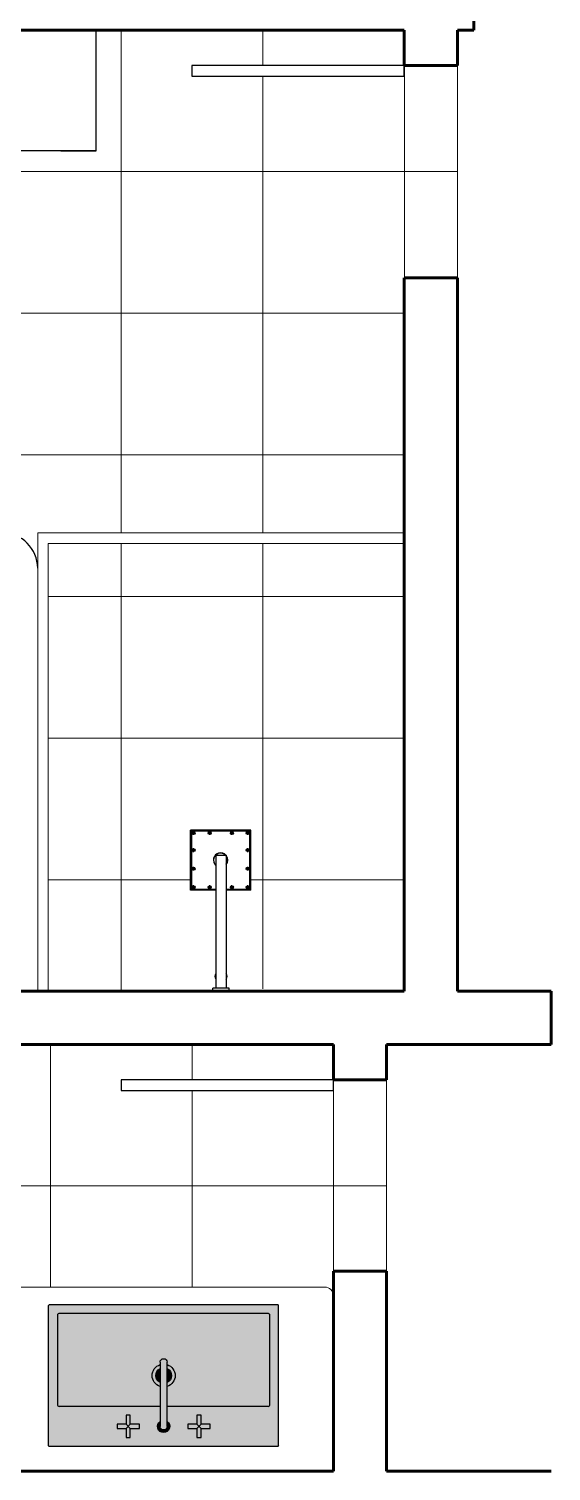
# Model space of a CAD drawing. Header units: millimetres. Extents: x 1127 to 14330, y -137 to 7568.
# Drawn here: x 10363.2 to 10437, y 3195.2 to 3398.8 of the extents above; entities that cross this region are included whole.
import ezdxf

# ---------------------------------------------------------------- set-up
doc = ezdxf.new("R2010")
doc.units = ezdxf.units.MM
doc.header["$LTSCALE"] = 0.01
for name, color, linetype, lineweight in [('0.05', 8, 'Continuous', 5), ('0.13', 6, 'Continuous', 13), ('0.20', 7, 'Continuous', 20), ('0.60', 4, 'Continuous', 60)]:
    doc.layers.add(name, color=color, linetype=linetype, lineweight=lineweight)
doc.layers.add('HAC_MOB', color=61, linetype='Continuous')
doc.layers.add('LAY', color=8, linetype='Continuous')
pattern_1 = [(360, (10406.213, 3255.426), (5e-15, 20), []), (90, (10406.213, 3255.426), (-20, 6e-15), [])]

# ---------------------------------------------------------------- blocks, each defined once
blk = doc.blocks.new('Cuba RET')
at = {"layer": 'HAC_MOB'}
h = blk.add_hatch(color=7, dxfattribs=at)
h.set_gradient(color1=(244, 246, 246), one_color=1, tint=1, name='SPHERICAL')
h.paths.add_polyline_path([(45, -7.18), (44.82, -7), (-19.82, -7), (-20, -7.18), (-20, -46.82), (-19.82, -47), (44.82, -47), (45, -46.82)])
h.paths.add_polyline_path([(-17.09, -44.5, -0.414214), (-17.54, -44.06), (-17.54, -18.8, -0.414612), (-17.04, -18.3), (11.48, -18.3), (11.48, -14.07, -3.109485), (13.52, -14.07), (13.52, -18.3), (42.03, -18.3, -0.414587), (42.53, -18.8), (42.53, -44.06, -0.414214), (42.09, -44.5)], flags=16)
h.paths.add_polyline_path([(1.91, -15.82), (1.91, -13.23), (-0.67, -13.23), (-0.67, -12.07), (1.91, -12.07), (1.91, -9.48), (3.07, -9.48), (3.07, -12.07), (5.66, -12.07), (5.66, -13.23), (3.07, -13.23), (3.07, -15.82)], flags=16)
h.paths.add_polyline_path([(21.92, -15.82), (21.92, -13.23), (19.33, -13.23), (19.33, -12.07), (21.92, -12.07), (21.92, -9.48), (23.08, -9.48), (23.08, -12.07), (25.67, -12.07), (25.67, -13.23), (23.08, -13.23), (23.08, -15.82)], flags=16)
h = blk.add_hatch(color=254, dxfattribs=at)
h.set_gradient(color1=(208, 202, 200), rotation=90, one_color=1, tint=1, name='CYLINDER')
h.paths.add_polyline_path([(2.49, -12.65), (1.91, -12.07), (-0.67, -12.07), (-0.67, -13.23), (1.91, -13.23)])
h.paths.add_polyline_path([(5.66, -12.07), (3.07, -12.07), (2.49, -12.65), (3.07, -13.23), (5.66, -13.23)])
h = blk.add_hatch(color=254, dxfattribs=at)
h.set_gradient(color1=(208, 202, 200), one_color=1, tint=1, name='CYLINDER')
h.paths.add_polyline_path([(3.07, -9.48), (1.91, -9.48), (1.91, -12.07), (2.49, -12.65), (3.07, -12.07)])
h.paths.add_polyline_path([(3.07, -13.23), (2.49, -12.65), (1.91, -13.23), (1.91, -15.82), (3.07, -15.82)])
h = blk.add_hatch(color=254, dxfattribs=at)
h.set_gradient(color1=(208, 202, 200), one_color=1, tint=1, name='SPHERICAL')
h.paths.add_polyline_path([(11.48, -14.07), (11.48, -12.65, -1), (13.52, -12.65), (13.52, -14.07, 3.109485)])
h = blk.add_hatch(color=254, dxfattribs=at)
h.set_gradient(color1=(208, 202, 200), one_color=1, tint=1, name='CYLINDER')
h.paths.add_polyline_path([(13.52, -30.75), (13.52, -12.65, 1), (11.48, -12.65), (11.48, -30.75, 1)])
h = blk.add_hatch(color=254, dxfattribs=at)
h.set_gradient(color1=(208, 202, 200), rotation=90, one_color=1, tint=1, name='CYLINDER')
h.paths.add_polyline_path([(22.5, -12.65), (21.92, -12.07), (19.33, -12.07), (19.33, -13.23), (21.92, -13.23)])
h.paths.add_polyline_path([(25.67, -12.07), (23.08, -12.07), (22.5, -12.65), (23.08, -13.23), (25.67, -13.23)])
h = blk.add_hatch(color=254, dxfattribs=at)
h.set_gradient(color1=(208, 202, 200), one_color=1, tint=1, name='CYLINDER')
h.paths.add_polyline_path([(23.08, -9.48), (21.92, -9.48), (21.92, -12.07), (22.5, -12.65), (23.08, -12.07)])
h.paths.add_polyline_path([(23.08, -13.23), (22.5, -12.65), (21.92, -13.23), (21.92, -15.82), (23.08, -15.82)])
h = blk.add_hatch(color=7, dxfattribs=at)
h.set_gradient(color1=(244, 246, 246), one_color=1, tint=1, name='SPHERICAL')
h.paths.add_polyline_path([(42.53, -18.8, 0.41384), (42.03, -18.3), (13.52, -18.3), (13.52, -23.91, -0.722609), (13.52, -30.09), (13.52, -30.75, -1), (11.48, -30.75), (11.48, -30.09, -0.722609), (11.48, -23.91), (11.48, -18.3), (-17.04, -18.3, 0.413815), (-17.54, -18.8), (-17.54, -44.06, 0.414214), (-17.09, -44.5), (42.09, -44.5, 0.414214), (42.53, -44.06)])
h = blk.add_hatch(color=254, dxfattribs=at)
h.set_gradient(color1=(208, 202, 200), one_color=1, tint=1, name='SPHERICAL')
h.paths.add_polyline_path([(13.52, -23.91), (13.52, -25.02, -0.609168), (13.52, -28.98), (13.52, -30.09, 0.722609)])
h.paths.add_polyline_path([(11.48, -30.09), (11.48, -28.98, -0.609168), (11.48, -25.02), (11.48, -23.91, 0.722609)])
h = blk.add_hatch(color=9, dxfattribs=at)
h.set_gradient(color1=(199, 191, 189), one_color=1, tint=1, name='SPHERICAL')
h.paths.add_polyline_path([(13.52, -25.02), (13.52, -28.98, 0.609168)])
h.paths.add_polyline_path([(11.48, -28.98), (11.48, -25.02, 0.609168)])
for p, q in [((-20, -7.18), (-19.82, -7)), ((-20, -7.18), (-20, -46.82)), ((45, -7.18), (44.82, -7)), ((45, -7.18), (45, -46.82)), ((1.91, -13.23), (3.07, -12.07)), ((1.91, -12.07), (3.07, -13.23)), ((21.92, -13.23), (23.08, -12.07)), ((21.92, -12.07), (23.08, -13.23)), ((11.48, -30.75), (11.48, -12.65)), ((13.52, -12.65), (13.52, -30.75)), ((-20, -46.82), (-19.82, -47)), ((45, -46.82), (44.82, -47))]:
    blk.add_line(p, q)
for points in [[(44.82, -7), (-19.82, -7)], [(1.91, -13.23), (-0.67, -13.23), (-0.67, -12.07), (1.91, -12.07)], [(1.91, -12.07), (1.91, -9.48), (3.07, -9.48), (3.07, -12.07)], [(3.07, -12.07), (5.66, -12.07), (5.66, -13.23), (3.07, -13.23)], [(21.92, -13.23), (19.33, -13.23), (19.33, -12.07), (21.92, -12.07)], [(21.92, -12.07), (21.92, -9.48), (23.08, -9.48), (23.08, -12.07)], [(23.08, -12.07), (25.67, -12.07), (25.67, -13.23), (23.08, -13.23)], [(3.07, -13.23), (3.07, -15.82), (1.91, -15.82), (1.91, -13.23)], [(23.08, -13.23), (23.08, -15.82), (21.92, -15.82), (21.92, -13.23)], [(11.48, -18.3), (-17.04, -18.3)], [(42.03, -18.3), (13.52, -18.3)], [(44.82, -47), (-19.82, -47)]]:
    blk.add_lwpolyline(points)
for points in [[(-17.54, -18.8, -0.414612), (-17.04, -18.3)], [(42.53, -18.8), (42.53, -44.06, -0.414214), (42.09, -44.5), (-17.09, -44.5, -0.414214), (-17.54, -44.06), (-17.54, -18.8)], [(42.03, -18.3, -0.414587), (42.53, -18.8)]]:
    blk.add_lwpolyline(points, format="xyb")
for centre, radius, start, end in [((12.5, -12.65), 1.75, 305.6552, 234.3448), ((12.5, -12.65), 1.02, 0, 180), ((12.5, -27), 3.25, 108.2956, 251.7044), ((12.5, -27), 3.25, 288.2956, 71.7044), ((12.5, -27), 2.23, 117.3032, 242.6968), ((12.5, -27), 2.23, 297.3032, 62.6968), ((12.5, -30.75), 1.02, 180, 0)]:
    blk.add_arc(centre, radius, start, end)

msp = doc.modelspace()

# ---------------------------------------------------------------- hatches: boundary and pattern name
at = {"layer": '0.05'}
h = msp.add_hatch(dxfattribs=at)
h.set_pattern_fill('_USER,_O', color=256, scale=20, double=1, pattern_type=0)
h.set_pattern_definition([(360, (10416.213, 3398.676), (5e-15, 20), []), (90, (10416.213, 3398.676), (-20, 6e-15), [])])
h.paths.add_polyline_path([(10423.713, 3393.676), (10416.213, 3393.676), (10416.213, 3392.176), (10386.213, 3392.176, 0.4293114), (10416.213, 3363.676), (10423.713, 3363.676)])
h.paths.add_polyline_path([(10416.213, 3363.676, -0.4293114), (10386.213, 3392.176), (10386.213, 3393.676), (10416.213, 3393.676), (10416.213, 3398.676), (10372.694, 3398.676), (10372.694, 3381.609), (10359.835, 3381.609), (10359.835, 3376.52), (10327.335, 3376.52), (10327.335, 3381.609), (10314.472, 3381.609), (10314.472, 3398.676), (10274.463, 3398.676), (10274.463, 3368.301), (10274.463, 3327.674), (10359.416, 3327.674, -0.4142136), (10364.416, 3322.674), (10364.416, 3327.674), (10416.213, 3327.674)])
h.paths.add_polyline_path([(10299.062, 3370.804), (10298.727, 3369.947), (10298.354, 3369.127), (10297.869, 3368.344), (10297.347, 3367.636), (10296.751, 3366.965), (10296.08, 3366.368), (10295.372, 3365.846), (10294.589, 3365.362), (10293.769, 3364.989), (10292.912, 3364.654), (10292.014, 3364.37), (10291.213, 3364.246), (10290.469, 3364.243), (10289.726, 3364.246), (10288.924, 3364.37), (10288.026, 3364.654), (10287.169, 3364.989), (10286.349, 3365.362), (10285.566, 3365.846), (10284.858, 3366.368), (10284.187, 3366.965), (10283.591, 3367.636), (10283.069, 3368.344), (10282.584, 3369.127), (10282.212, 3369.947), (10281.876, 3370.804), (10281.652, 3371.698), (10281.503, 3372.593), (10281.466, 3373.562), (10281.466, 3397.244), (10299.472, 3397.244), (10299.472, 3392.752), (10299.575, 3392.752), (10299.575, 3391.499), (10299.472, 3373.562), (10299.435, 3372.593), (10299.286, 3371.698)], flags=16)
h.paths.add_polyline_path([(10296.556, 3371.604), (10296.308, 3370.969), (10296.034, 3370.366), (10295.693, 3369.816), (10295.306, 3369.29), (10294.892, 3368.824), (10294.426, 3368.41), (10293.9, 3368.023), (10293.35, 3367.682), (10292.747, 3367.408), (10292.112, 3367.159), (10291.479, 3366.969), (10290.644, 3366.861), (10290.05, 3366.892), (10289.459, 3366.969), (10288.826, 3367.159), (10288.191, 3367.408), (10287.588, 3367.682), (10287.038, 3368.023), (10286.512, 3368.41), (10286.046, 3368.824), (10285.633, 3369.29), (10285.245, 3369.816), (10284.905, 3370.366), (10284.63, 3370.969), (10284.382, 3371.604), (10284.225, 3372.233), (10284.12, 3372.86), (10284.091, 3373.613), (10284.091, 3376.985, -0.4143522), (10290.469, 3383.37, -0.4138789), (10296.847, 3376.995), (10296.847, 3373.613), (10296.818, 3372.86), (10296.714, 3372.233)], flags=0)
h.paths.add_polyline_path([(10296.079, 3371.756), (10295.847, 3371.163), (10295.592, 3370.602), (10295.279, 3370.096), (10294.917, 3369.605), (10294.538, 3369.178), (10294.111, 3368.799), (10293.62, 3368.437), (10293.114, 3368.124), (10292.552, 3367.869), (10291.949, 3367.632), (10291.374, 3367.459), (10290.625, 3367.362), (10290.469, 3367.371), (10290.313, 3367.362), (10289.564, 3367.459), (10288.99, 3367.632), (10288.386, 3367.869), (10287.824, 3368.124), (10287.318, 3368.437), (10286.827, 3368.799), (10286.401, 3369.178), (10286.022, 3369.605), (10285.66, 3370.096), (10285.347, 3370.602), (10285.091, 3371.163), (10284.859, 3371.756), (10284.714, 3372.335), (10284.618, 3372.911), (10284.591, 3373.622), (10284.591, 3376.945, -0.4163406), (10290.469, 3382.87, -0.411894), (10296.347, 3377.034), (10296.347, 3373.622), (10296.32, 3372.911), (10296.224, 3372.335)], flags=0)
h.paths.add_polyline_path([(10288.094, 3377.496), (10288.094, 3381.772, -0.2590449), (10292.844, 3381.772), (10292.844, 3377.496, -1)], flags=0)
h.paths.add_polyline_path([(10294.187, 3384.863, -1), (10294.888, 3384.863, -1)], flags=0)
h.paths.add_polyline_path([(10298.506, 3391.77), (10298.222, 3391.77), (10298.222, 3391.744), (10298.506, 3391.663)], flags=0)
h.paths.add_polyline_path([(10286.05, 3384.863, -1), (10286.752, 3384.863, -1)], flags=0)
h.paths.add_polyline_path([(10416.213, 3326.174), (10365.916, 3326.174), (10365.916, 3262.926), (10389.162, 3262.926), (10389.162, 3263.352), (10389.567, 3263.352), (10389.567, 3264.637, -0.25), (10389.567, 3265.437), (10389.567, 3277.2), (10386.013, 3277.2), (10386.013, 3285.703), (10394.516, 3285.703), (10394.516, 3277.2), (10391.067, 3277.2), (10391.067, 3265.437, -0.25), (10391.067, 3264.637), (10391.067, 3263.352), (10391.468, 3263.352), (10416.213, 3262.926)])
h = msp.add_hatch(dxfattribs=at)
h.set_pattern_fill('_USER,_O', color=256, scale=20, double=1, pattern_type=0)
h.set_pattern_definition(pattern_1)
h.paths.add_polyline_path([(10413.713, 3250.412), (10406.213, 3250.412), (10406.213, 3248.912), (10376.201, 3248.912, 0.4504042), (10406.213, 3223.412), (10413.713, 3223.412)])
h.paths.add_polyline_path([(10376.213, 3250.412), (10406.213, 3250.412), (10406.213, 3255.426), (10317.713, 3255.426), (10317.713, 3195.162), (10329.71, 3195.162), (10329.71, 3218.843), (10329.748, 3219.812), (10329.897, 3220.707), (10330.12, 3221.601), (10330.456, 3222.459), (10330.828, 3223.279), (10331.313, 3224.061), (10331.835, 3224.77), (10332.431, 3225.441), (10333.102, 3226.037), (10333.81, 3226.559), (10334.593, 3227.043), (10335.413, 3227.416), (10336.271, 3227.752), (10337.168, 3228.035), (10337.97, 3228.159), (10338.713, 3228.162), (10339.457, 3228.159), (10340.258, 3228.035), (10341.156, 3227.752), (10342.013, 3227.416), (10342.833, 3227.043), (10343.616, 3226.559), (10344.324, 3226.037), (10344.995, 3225.441), (10345.592, 3224.77), (10346.113, 3224.061), (10346.598, 3223.279), (10346.971, 3222.459), (10347.306, 3221.601), (10347.53, 3220.707), (10347.679, 3219.812), (10347.716, 3218.843), (10347.716, 3200.906), (10347.82, 3200.906), (10347.82, 3199.653), (10347.716, 3199.653), (10347.716, 3195.162), (10358.213, 3195.162), (10358.213, 3219.905, -0.4157908), (10359.463, 3221.162), (10404.963, 3221.162, -0.412638), (10406.213, 3219.918), (10406.213, 3223.412, -0.4676741)])
h.paths.add_polyline_path([(10316.213, 3255.426), (10295.713, 3255.426), (10295.713, 3254.926), (10295.463, 3254.926), (10295.463, 3247.617, -12.587221), (10293.963, 3247.617), (10293.963, 3254.926), (10293.713, 3254.926), (10293.713, 3255.426), (10274.463, 3255.426), (10274.463, 3195.162), (10316.213, 3195.162)])
h = msp.add_hatch(dxfattribs=at)
h.set_pattern_fill('_USER,_O', color=256, scale=20, double=1, pattern_type=0)
h.set_pattern_definition(pattern_1)
h.paths.add_polyline_path([(10413.713, 3250.412), (10406.213, 3250.412), (10406.213, 3248.912), (10376.201, 3248.912, 0.4504042), (10406.213, 3223.412), (10413.713, 3223.412)])
h.paths.add_polyline_path([(10376.213, 3250.412), (10406.213, 3250.412), (10406.213, 3255.426), (10317.713, 3255.426), (10317.713, 3195.162), (10329.71, 3195.162), (10329.71, 3218.843), (10329.748, 3219.812), (10329.897, 3220.707), (10330.12, 3221.601), (10330.456, 3222.459), (10330.828, 3223.279), (10331.313, 3224.061), (10331.835, 3224.77), (10332.431, 3225.441), (10333.102, 3226.037), (10333.81, 3226.559), (10334.593, 3227.043), (10335.413, 3227.416), (10336.271, 3227.752), (10337.168, 3228.035), (10337.97, 3228.159), (10338.713, 3228.162), (10339.457, 3228.159), (10340.258, 3228.035), (10341.156, 3227.752), (10342.013, 3227.416), (10342.833, 3227.043), (10343.616, 3226.559), (10344.324, 3226.037), (10344.995, 3225.441), (10345.592, 3224.77), (10346.113, 3224.061), (10346.598, 3223.279), (10346.971, 3222.459), (10347.306, 3221.601), (10347.53, 3220.707), (10347.679, 3219.812), (10347.716, 3218.843), (10347.716, 3200.906), (10347.82, 3200.906), (10347.82, 3199.653), (10347.716, 3199.653), (10347.716, 3195.162), (10358.213, 3195.162), (10358.213, 3219.905, -0.4157908), (10359.463, 3221.162), (10404.963, 3221.162, -0.412638), (10406.213, 3219.918), (10406.213, 3223.412, -0.4676741)])
h.paths.add_polyline_path([(10316.213, 3255.426), (10295.713, 3255.426), (10295.713, 3254.926), (10295.463, 3254.926), (10295.463, 3247.617, -12.587221), (10293.963, 3247.617), (10293.963, 3254.926), (10293.713, 3254.926), (10293.713, 3255.426), (10274.463, 3255.426), (10274.463, 3195.162), (10316.213, 3195.162)])

# ---------------------------------------------------------------- linework, layer by layer
at = {"color": 7, "lineweight": 60}
for p, q in [((10416.213, 3398.676), (10413.713, 3398.676)), ((10416.213, 3398.676), (10413.713, 3398.676)), ((10274.464, 3262.926), (10407.023, 3262.926)), ((10274.464, 3262.926), (10407.023, 3262.926)), ((10274.463, 3255.426), (10406.213, 3255.426)), ((10274.463, 3255.426), (10406.213, 3255.426))]:
    msp.add_line(p, q, dxfattribs=at)
at = {"color": 7, "lineweight": 30}
for p, q in [((10406.213, 3250.412), (10376.213, 3250.412)), ((10376.213, 3250.412), (10376.213, 3248.912)), ((10406.213, 3250.412), (10376.213, 3250.412)), ((10376.213, 3250.412), (10376.213, 3248.912)), ((10376.213, 3248.912), (10406.213, 3248.912)), ((10376.213, 3248.912), (10406.213, 3248.912)), ((10406.213, 3248.912), (10406.213, 3250.412)), ((10406.213, 3248.912), (10406.213, 3250.412))]:
    msp.add_line(p, q, dxfattribs=at)
msp.add_lwpolyline([(10386.213, 3392.176), (10416.213, 3392.176), (10416.213, 3393.676), (10386.213, 3393.676)], close=True, dxfattribs=at)
msp.add_lwpolyline([(10386.213, 3392.176), (10416.213, 3392.176), (10416.213, 3393.676), (10386.213, 3393.676)], close=True, dxfattribs=at)
at = {"layer": '0.05', "lineweight": 25}
for p, q in [((10372.694, 3381.609), (10372.694, 3398.676)), ((10372.694, 3381.609), (10372.694, 3398.676)), ((10372.694, 3381.609), (10359.835, 3381.609)), ((10372.694, 3381.609), (10359.835, 3381.609)), ((10367.694, 3381.609), (10372.694, 3381.609)), ((10367.694, 3381.609), (10372.694, 3381.609)), ((10386.013, 3277.2), (10386.013, 3285.703)), ((10394.516, 3285.703), (10386.013, 3285.703)), ((10386.013, 3277.2), (10386.013, 3285.703)), ((10394.516, 3285.703), (10386.013, 3285.703)), ((10386.113, 3277.4), (10386.113, 3285.503)), ((10386.113, 3277.4), (10386.113, 3285.503)), ((10386.128, 3285.473), (10386.128, 3277.43)), ((10386.128, 3285.473), (10386.128, 3277.43)), ((10394.316, 3285.603), (10386.213, 3285.603)), ((10394.316, 3285.603), (10386.213, 3285.603)), ((10386.243, 3285.588), (10394.316, 3285.588)), ((10386.243, 3285.588), (10394.316, 3285.588)), ((10386.439, 3285.001), (10386.439, 3285.554)), ((10386.439, 3285.001), (10386.439, 3285.554)), ((10388.717, 3285.001), (10388.717, 3285.554)), ((10388.717, 3285.001), (10388.717, 3285.554)), ((10391.853, 3285.001), (10391.853, 3285.554)), ((10391.853, 3285.001), (10391.853, 3285.554)), ((10394.091, 3285.001), (10394.091, 3285.554)), ((10394.091, 3285.001), (10394.091, 3285.554)), ((10394.401, 3277.43), (10394.401, 3285.503)), ((10394.401, 3277.43), (10394.401, 3285.503)), ((10394.416, 3277.4), (10394.416, 3285.503)), ((10394.416, 3277.4), (10394.416, 3285.503)), ((10394.516, 3277.2), (10394.516, 3285.703)), ((10394.516, 3277.2), (10394.516, 3285.703)), ((10386.162, 3285.277), (10386.715, 3285.277)), ((10386.162, 3285.277), (10386.715, 3285.277)), ((10386.439, 3285.35), (10386.376, 3285.314)), ((10386.439, 3285.35), (10386.376, 3285.314)), ((10386.376, 3285.314), (10386.376, 3285.241)), ((10386.376, 3285.314), (10386.376, 3285.241)), ((10386.376, 3285.241), (10386.439, 3285.205)), ((10386.376, 3285.241), (10386.439, 3285.205)), ((10386.501, 3285.314), (10386.439, 3285.35)), ((10386.501, 3285.314), (10386.439, 3285.35)), ((10386.439, 3285.205), (10386.501, 3285.241)), ((10386.439, 3285.205), (10386.501, 3285.241)), ((10386.501, 3285.241), (10386.501, 3285.314)), ((10386.501, 3285.241), (10386.501, 3285.314)), ((10388.44, 3285.277), (10388.993, 3285.277)), ((10388.44, 3285.277), (10388.993, 3285.277)), ((10388.717, 3285.35), (10388.654, 3285.314)), ((10388.717, 3285.35), (10388.654, 3285.314)), ((10388.654, 3285.314), (10388.654, 3285.241)), ((10388.654, 3285.314), (10388.654, 3285.241)), ((10388.654, 3285.241), (10388.717, 3285.205)), ((10388.654, 3285.241), (10388.717, 3285.205)), ((10388.779, 3285.314), (10388.717, 3285.35)), ((10388.779, 3285.314), (10388.717, 3285.35)), ((10388.717, 3285.205), (10388.779, 3285.241)), ((10388.717, 3285.205), (10388.779, 3285.241)), ((10388.779, 3285.241), (10388.779, 3285.314)), ((10388.779, 3285.241), (10388.779, 3285.314)), ((10391.577, 3285.277), (10392.129, 3285.277)), ((10391.577, 3285.277), (10392.129, 3285.277)), ((10391.853, 3285.35), (10391.791, 3285.314)), ((10391.853, 3285.35), (10391.791, 3285.314)), ((10391.791, 3285.314), (10391.791, 3285.241)), ((10391.791, 3285.314), (10391.791, 3285.241)), ((10391.791, 3285.241), (10391.853, 3285.205)), ((10391.791, 3285.241), (10391.853, 3285.205)), ((10391.916, 3285.314), (10391.853, 3285.35)), ((10391.916, 3285.314), (10391.853, 3285.35)), ((10391.853, 3285.205), (10391.916, 3285.241)), ((10391.853, 3285.205), (10391.916, 3285.241)), ((10391.916, 3285.241), (10391.916, 3285.314)), ((10391.916, 3285.241), (10391.916, 3285.314)), ((10393.815, 3285.277), (10394.367, 3285.277)), ((10393.815, 3285.277), (10394.367, 3285.277)), ((10394.091, 3285.35), (10394.028, 3285.314)), ((10394.091, 3285.35), (10394.028, 3285.314)), ((10394.028, 3285.314), (10394.028, 3285.241)), ((10394.028, 3285.314), (10394.028, 3285.241)), ((10394.028, 3285.241), (10394.091, 3285.205)), ((10394.028, 3285.241), (10394.091, 3285.205)), ((10394.153, 3285.314), (10394.091, 3285.35)), ((10394.153, 3285.314), (10394.091, 3285.35)), ((10394.091, 3285.205), (10394.153, 3285.241)), ((10394.091, 3285.205), (10394.153, 3285.241)), ((10394.153, 3285.241), (10394.153, 3285.314)), ((10394.153, 3285.241), (10394.153, 3285.314)), ((10386.162, 3282.862), (10386.715, 3282.862)), ((10386.162, 3282.862), (10386.715, 3282.862)), ((10386.439, 3282.934), (10386.376, 3282.898)), ((10386.439, 3282.934), (10386.376, 3282.898)), ((10386.376, 3282.898), (10386.376, 3282.826)), ((10386.376, 3282.898), (10386.376, 3282.826)), ((10386.376, 3282.826), (10386.439, 3282.79)), ((10386.376, 3282.826), (10386.439, 3282.79)), ((10386.439, 3282.586), (10386.439, 3283.138)), ((10386.439, 3282.586), (10386.439, 3283.138)), ((10386.501, 3282.898), (10386.439, 3282.934)), ((10386.501, 3282.898), (10386.439, 3282.934)), ((10386.439, 3282.79), (10386.501, 3282.826)), ((10386.439, 3282.79), (10386.501, 3282.826)), ((10386.501, 3282.826), (10386.501, 3282.898)), ((10386.501, 3282.826), (10386.501, 3282.898)), ((10389.567, 3282.141), (10389.567, 3263.352)), ((10389.567, 3282.141), (10391.067, 3282.141)), ((10389.567, 3282.141), (10389.567, 3263.352)), ((10389.567, 3282.141), (10391.067, 3282.141)), ((10391.067, 3282.141), (10391.067, 3263.352)), ((10391.067, 3282.141), (10391.067, 3263.352)), ((10393.815, 3282.862), (10394.367, 3282.862)), ((10393.815, 3282.862), (10394.367, 3282.862)), ((10394.091, 3282.934), (10394.028, 3282.898)), ((10394.091, 3282.934), (10394.028, 3282.898)), ((10394.028, 3282.898), (10394.028, 3282.826)), ((10394.028, 3282.898), (10394.028, 3282.826)), ((10394.028, 3282.826), (10394.091, 3282.79)), ((10394.028, 3282.826), (10394.091, 3282.79)), ((10394.091, 3282.586), (10394.091, 3283.138)), ((10394.091, 3282.586), (10394.091, 3283.138)), ((10394.153, 3282.898), (10394.091, 3282.934)), ((10394.153, 3282.898), (10394.091, 3282.934)), ((10394.091, 3282.79), (10394.153, 3282.826)), ((10394.091, 3282.79), (10394.153, 3282.826)), ((10394.153, 3282.826), (10394.153, 3282.898)), ((10394.153, 3282.826), (10394.153, 3282.898)), ((10386.162, 3280.243), (10386.715, 3280.243)), ((10386.162, 3280.243), (10386.715, 3280.243)), ((10386.439, 3280.315), (10386.376, 3280.279)), ((10386.439, 3280.315), (10386.376, 3280.279)), ((10386.376, 3280.279), (10386.376, 3280.207)), ((10386.376, 3280.279), (10386.376, 3280.207)), ((10386.376, 3280.207), (10386.439, 3280.171)), ((10386.376, 3280.207), (10386.439, 3280.171)), ((10386.439, 3279.967), (10386.439, 3280.519)), ((10386.439, 3279.967), (10386.439, 3280.519)), ((10386.501, 3280.279), (10386.439, 3280.315)), ((10386.501, 3280.279), (10386.439, 3280.315)), ((10386.439, 3280.171), (10386.501, 3280.207)), ((10386.439, 3280.171), (10386.501, 3280.207)), ((10386.501, 3280.207), (10386.501, 3280.279)), ((10386.501, 3280.207), (10386.501, 3280.279)), ((10393.815, 3280.243), (10394.367, 3280.243)), ((10393.815, 3280.243), (10394.367, 3280.243)), ((10394.063, 3280.31), (10394.019, 3280.252)), ((10394.063, 3280.31), (10394.019, 3280.252)), ((10394.019, 3280.252), (10394.047, 3280.186)), ((10394.019, 3280.252), (10394.047, 3280.186)), ((10394.047, 3280.186), (10394.118, 3280.176)), ((10394.047, 3280.186), (10394.118, 3280.176)), ((10394.135, 3280.3), (10394.063, 3280.31)), ((10394.135, 3280.3), (10394.063, 3280.31)), ((10394.091, 3279.967), (10394.091, 3280.519)), ((10394.091, 3279.967), (10394.091, 3280.519)), ((10394.118, 3280.176), (10394.162, 3280.234)), ((10394.118, 3280.176), (10394.162, 3280.234)), ((10394.162, 3280.234), (10394.135, 3280.3)), ((10394.162, 3280.234), (10394.135, 3280.3)), ((10386.162, 3277.625), (10386.715, 3277.625)), ((10386.162, 3277.625), (10386.715, 3277.625)), ((10389.567, 3277.3), (10386.213, 3277.3)), ((10389.567, 3277.3), (10386.213, 3277.3)), ((10389.567, 3277.315), (10386.243, 3277.315)), ((10389.567, 3277.315), (10386.243, 3277.315)), ((10386.439, 3277.697), (10386.376, 3277.661)), ((10386.439, 3277.697), (10386.376, 3277.661)), ((10386.376, 3277.661), (10386.376, 3277.589)), ((10386.376, 3277.661), (10386.376, 3277.589)), ((10386.376, 3277.589), (10386.439, 3277.553)), ((10386.376, 3277.589), (10386.439, 3277.553)), ((10386.439, 3277.349), (10386.439, 3277.901)), ((10386.439, 3277.349), (10386.439, 3277.901)), ((10386.501, 3277.661), (10386.439, 3277.697)), ((10386.501, 3277.661), (10386.439, 3277.697)), ((10386.439, 3277.553), (10386.501, 3277.589)), ((10386.439, 3277.553), (10386.501, 3277.589)), ((10386.501, 3277.589), (10386.501, 3277.661)), ((10386.501, 3277.589), (10386.501, 3277.661)), ((10388.44, 3277.625), (10388.993, 3277.625)), ((10388.44, 3277.625), (10388.993, 3277.625)), ((10388.717, 3277.697), (10388.654, 3277.661)), ((10388.717, 3277.697), (10388.654, 3277.661)), ((10388.654, 3277.661), (10388.654, 3277.589)), ((10388.654, 3277.661), (10388.654, 3277.589)), ((10388.654, 3277.589), (10388.717, 3277.553)), ((10388.654, 3277.589), (10388.717, 3277.553)), ((10388.717, 3277.349), (10388.717, 3277.901)), ((10388.717, 3277.349), (10388.717, 3277.901)), ((10388.779, 3277.661), (10388.717, 3277.697)), ((10388.779, 3277.661), (10388.717, 3277.697)), ((10388.717, 3277.553), (10388.779, 3277.589)), ((10388.717, 3277.553), (10388.779, 3277.589)), ((10388.779, 3277.589), (10388.779, 3277.661)), ((10388.779, 3277.589), (10388.779, 3277.661)), ((10394.286, 3277.315), (10391.067, 3277.315)), ((10394.286, 3277.315), (10391.067, 3277.315)), ((10394.316, 3277.3), (10391.067, 3277.3)), ((10394.316, 3277.3), (10391.067, 3277.3)), ((10391.577, 3277.625), (10392.129, 3277.625)), ((10391.577, 3277.625), (10392.129, 3277.625)), ((10391.853, 3277.697), (10391.791, 3277.661)), ((10391.853, 3277.697), (10391.791, 3277.661)), ((10391.791, 3277.661), (10391.791, 3277.589)), ((10391.791, 3277.661), (10391.791, 3277.589)), ((10391.791, 3277.589), (10391.853, 3277.553)), ((10391.791, 3277.589), (10391.853, 3277.553)), ((10391.853, 3277.349), (10391.853, 3277.901)), ((10391.853, 3277.349), (10391.853, 3277.901)), ((10391.916, 3277.661), (10391.853, 3277.697)), ((10391.916, 3277.661), (10391.853, 3277.697)), ((10391.853, 3277.553), (10391.916, 3277.589)), ((10391.853, 3277.553), (10391.916, 3277.589)), ((10391.916, 3277.589), (10391.916, 3277.661)), ((10391.916, 3277.589), (10391.916, 3277.661)), ((10393.815, 3277.625), (10394.367, 3277.625)), ((10393.815, 3277.625), (10394.367, 3277.625)), ((10394.091, 3277.697), (10394.028, 3277.661)), ((10394.091, 3277.697), (10394.028, 3277.661)), ((10394.028, 3277.661), (10394.028, 3277.589)), ((10394.028, 3277.661), (10394.028, 3277.589)), ((10394.028, 3277.589), (10394.091, 3277.553)), ((10394.028, 3277.589), (10394.091, 3277.553)), ((10394.091, 3277.349), (10394.091, 3277.901)), ((10394.091, 3277.349), (10394.091, 3277.901)), ((10394.153, 3277.661), (10394.091, 3277.697)), ((10394.153, 3277.661), (10394.091, 3277.697)), ((10394.091, 3277.553), (10394.153, 3277.589)), ((10394.091, 3277.553), (10394.153, 3277.589)), ((10394.153, 3277.589), (10394.153, 3277.661)), ((10394.153, 3277.589), (10394.153, 3277.661)), ((10389.567, 3277.2), (10386.013, 3277.2)), ((10389.567, 3277.2), (10386.013, 3277.2)), ((10394.516, 3277.2), (10391.067, 3277.2)), ((10394.516, 3277.2), (10391.067, 3277.2)), ((10391.468, 3263.352), (10389.162, 3263.352)), ((10389.162, 3262.926), (10389.162, 3263.352)), ((10391.468, 3263.352), (10389.162, 3263.352)), ((10389.162, 3262.926), (10389.162, 3263.352)), ((10391.468, 3262.926), (10391.468, 3263.352)), ((10391.468, 3262.926), (10391.468, 3263.352)), ((10391.468, 3262.926), (10389.162, 3262.926)), ((10391.468, 3262.926), (10389.162, 3262.926))]:
    msp.add_line(p, q, dxfattribs=at)
at = {"layer": '0.05'}
msp.add_line((10404.963, 3221.162), (10359.463, 3221.162), dxfattribs=at)
msp.add_line((10404.963, 3221.162), (10359.463, 3221.162), dxfattribs=at)
at = {"layer": '0.05', "lineweight": 25}
for centre, radius in [((10386.439, 3285.277), 0.213), ((10386.439, 3285.277), 0.213), ((10386.439, 3285.277), 0.188), ((10386.439, 3285.277), 0.188), ((10388.717, 3285.277), 0.213), ((10388.717, 3285.277), 0.213), ((10388.717, 3285.277), 0.188), ((10388.717, 3285.277), 0.188), ((10391.853, 3285.277), 0.213), ((10391.853, 3285.277), 0.213), ((10391.853, 3285.277), 0.188), ((10391.853, 3285.277), 0.188), ((10394.091, 3285.277), 0.213), ((10394.091, 3285.277), 0.213), ((10394.091, 3285.277), 0.188), ((10394.091, 3285.277), 0.188), ((10386.439, 3282.862), 0.213), ((10386.439, 3282.862), 0.213), ((10386.439, 3282.862), 0.188), ((10386.439, 3282.862), 0.188), ((10394.091, 3282.862), 0.213), ((10394.091, 3282.862), 0.213), ((10394.091, 3282.862), 0.188), ((10394.091, 3282.862), 0.188), ((10386.439, 3280.243), 0.213), ((10386.439, 3280.243), 0.213), ((10386.439, 3280.243), 0.188), ((10386.439, 3280.243), 0.188), ((10394.091, 3280.243), 0.213), ((10394.091, 3280.243), 0.213), ((10394.091, 3280.243), 0.188), ((10394.091, 3280.243), 0.188), ((10386.439, 3277.625), 0.213), ((10386.439, 3277.625), 0.213), ((10386.439, 3277.625), 0.188), ((10386.439, 3277.625), 0.188), ((10388.717, 3277.625), 0.213), ((10388.717, 3277.625), 0.213), ((10388.717, 3277.625), 0.188), ((10388.717, 3277.625), 0.188), ((10391.853, 3277.625), 0.213), ((10391.853, 3277.625), 0.213), ((10391.853, 3277.625), 0.188), ((10391.853, 3277.625), 0.188), ((10394.091, 3277.625), 0.213), ((10394.091, 3277.625), 0.213), ((10394.091, 3277.625), 0.188), ((10394.091, 3277.625), 0.188)]:
    msp.add_circle(centre, radius, dxfattribs=at)
for centre, radius, start, end in [((10359.416, 3322.674), 5, 0, 90), ((10359.416, 3322.674), 5, 0, 90), ((10386.213, 3285.503), 0.1, 90, 180.00001), ((10386.252, 3285.464), 0.139, 90, 180.00001), ((10386.213, 3285.503), 0.1, 90, 180.00001), ((10386.252, 3285.464), 0.139, 90, 180.00001), ((10386.243, 3285.473), 0.115, 90, 180.00001), ((10386.243, 3285.473), 0.115, 90, 180.00001), ((10394.277, 3285.464), 0.139, 53.35623, 90), ((10394.277, 3285.464), 0.139, 53.35623, 90), ((10394.316, 3285.503), 0.1, 0.00001, 90), ((10394.316, 3285.503), 0.1, 0.00001, 90), ((10394.316, 3285.503), 0.085, 0.00001, 90), ((10394.316, 3285.503), 0.085, 0.00001, 90), ((10394.277, 3285.464), 0.139, 0.00001, 36.64379), ((10394.277, 3285.464), 0.139, 0.00001, 36.64379), ((10390.265, 3281.451), 1.02, 42.56835, 226.82956), ((10390.265, 3281.451), 1.02, 42.56835, 226.82956), ((10390.265, 3281.451), 0.995, 43.9051, 225.46369), ((10390.265, 3281.451), 0.995, 43.9051, 225.46369), ((10390.265, 3281.451), 1.02, 321.85195, 38.14806), ((10390.265, 3281.451), 1.02, 321.85195, 38.14806), ((10390.265, 3281.451), 0.995, 323.72402, 36.27597), ((10390.265, 3281.451), 0.995, 323.72402, 36.27597), ((10386.252, 3277.439), 0.139, 180.00001, 269.99999), ((10386.252, 3277.439), 0.139, 180.00001, 269.99999), ((10386.213, 3277.4), 0.1, 180, 270), ((10386.213, 3277.4), 0.1, 180, 270), ((10386.243, 3277.43), 0.115, 180, 270), ((10386.243, 3277.43), 0.115, 180, 270), ((10394.277, 3277.439), 0.139, 270, 0.00001), ((10394.277, 3277.439), 0.139, 270, 0.00001), ((10394.286, 3277.43), 0.115, 270, 0.00001), ((10394.286, 3277.43), 0.115, 270, 0.00001), ((10394.316, 3277.4), 0.1, 270, 0.00001), ((10394.316, 3277.4), 0.1, 270, 0.00001), ((10390.317, 3265.037), 0.85, 151.92774, 208.07225), ((10390.317, 3265.037), 0.85, 151.92774, 208.07225), ((10390.317, 3265.037), 0.85, 331.92727, 28.07272), ((10390.317, 3265.037), 0.85, 331.92727, 28.07272)]:
    msp.add_arc(centre, radius, start, end, dxfattribs=at)
at = {"layer": '0.05'}
msp.add_arc((10404.963, 3219.912), 1.25, 359.69163, 90.00224, dxfattribs=at)
msp.add_arc((10404.963, 3219.912), 1.25, 359.69163, 90.00224, dxfattribs=at)
at = {"layer": '0.13'}
for p, q in [((10423.713, 3363.676), (10423.713, 3393.676)), ((10423.713, 3363.676), (10423.713, 3393.676)), ((10413.713, 3223.412), (10413.713, 3250.412)), ((10413.713, 3223.412), (10413.713, 3250.412))]:
    msp.add_line(p, q, dxfattribs=at)
at = {"layer": '0.20'}
for p, q in [((10364.416, 3327.674), (10364.416, 3262.926)), ((10364.416, 3327.674), (10416.213, 3327.674)), ((10364.416, 3327.674), (10364.416, 3262.926)), ((10364.416, 3327.674), (10416.213, 3327.674)), ((10365.916, 3326.174), (10365.916, 3262.926)), ((10365.916, 3326.174), (10416.213, 3326.174)), ((10365.916, 3326.174), (10365.916, 3262.926)), ((10365.916, 3326.174), (10416.213, 3326.174))]:
    msp.add_line(p, q, dxfattribs=at)
at = {"layer": '0.60'}
for p, q in [((10426.023, 3398.676), (10426.023, 3406.176)), ((10426.023, 3398.676), (10426.023, 3406.176)), ((10416.213, 3398.676), (10329.585, 3398.676)), ((10416.213, 3398.676), (10329.585, 3398.676)), ((10416.213, 3393.676), (10416.213, 3398.676)), ((10416.213, 3398.676), (10416.213, 3393.676)), ((10416.213, 3393.676), (10416.213, 3398.676)), ((10416.213, 3398.676), (10416.213, 3393.676)), ((10423.713, 3393.676), (10423.713, 3398.676)), ((10426.023, 3398.676), (10423.713, 3398.676)), ((10423.713, 3393.676), (10423.713, 3398.676)), ((10426.023, 3398.676), (10423.713, 3398.676)), ((10416.213, 3393.676), (10423.713, 3393.676)), ((10416.213, 3393.676), (10423.713, 3393.676)), ((10416.213, 3262.926), (10416.213, 3363.676)), ((10416.213, 3363.676), (10423.713, 3363.676)), ((10416.213, 3262.926), (10416.213, 3363.676)), ((10416.213, 3363.676), (10423.713, 3363.676)), ((10423.713, 3262.926), (10423.713, 3363.676)), ((10423.713, 3262.926), (10423.713, 3363.676)), ((10274.463, 3262.926), (10416.213, 3262.926)), ((10274.463, 3262.926), (10416.213, 3262.926)), ((10413.713, 3262.926), (10416.213, 3262.926)), ((10413.713, 3262.926), (10416.213, 3262.926)), ((10423.713, 3262.926), (10436.963, 3262.926)), ((10423.713, 3262.926), (10436.963, 3262.926)), ((10423.713, 3262.926), (10436.963, 3262.926)), ((10423.713, 3262.926), (10436.963, 3262.926)), ((10436.963, 3262.926), (10436.963, 3255.426)), ((10436.963, 3262.926), (10436.963, 3255.426)), ((10406.213, 3255.426), (10274.463, 3255.426)), ((10406.213, 3255.426), (10274.463, 3255.426)), ((10406.213, 3255.426), (10406.213, 3250.412)), ((10406.213, 3255.426), (10406.213, 3250.412)), ((10413.713, 3250.412), (10413.713, 3255.426)), ((10436.963, 3255.426), (10413.713, 3255.426)), ((10413.713, 3250.412), (10413.713, 3255.426)), ((10436.963, 3255.426), (10413.713, 3255.426)), ((10406.213, 3250.412), (10406.213, 3251.912)), ((10406.213, 3250.412), (10406.213, 3251.912)), ((10406.213, 3250.412), (10413.713, 3250.412)), ((10406.213, 3250.412), (10413.713, 3250.412)), ((10413.713, 3223.412), (10406.213, 3223.412)), ((10406.213, 3223.412), (10406.213, 3195.162)), ((10413.713, 3223.412), (10406.213, 3223.412)), ((10406.213, 3223.412), (10406.213, 3195.162)), ((10413.713, 3223.412), (10413.713, 3195.162)), ((10413.713, 3223.412), (10413.713, 3195.162)), ((10274.463, 3195.162), (10406.213, 3195.162)), ((10274.463, 3195.162), (10406.213, 3195.162)), ((10413.713, 3195.162), (10436.963, 3195.162)), ((10413.713, 3195.162), (10436.963, 3195.162))]:
    msp.add_line(p, q, dxfattribs=at)

# ---------------------------------------------------------------- block references
at = {"layer": 'LAY', "xscale": -0.5, "yscale": 0.5, "zscale": 0.5, "rotation": 180}
msp.add_blockref('Cuba RET', (10375.963, 3195.161), dxfattribs=at)
msp.add_blockref('Cuba RET', (10375.963, 3195.161), dxfattribs=at)

doc.saveas('drawing.dxf')
